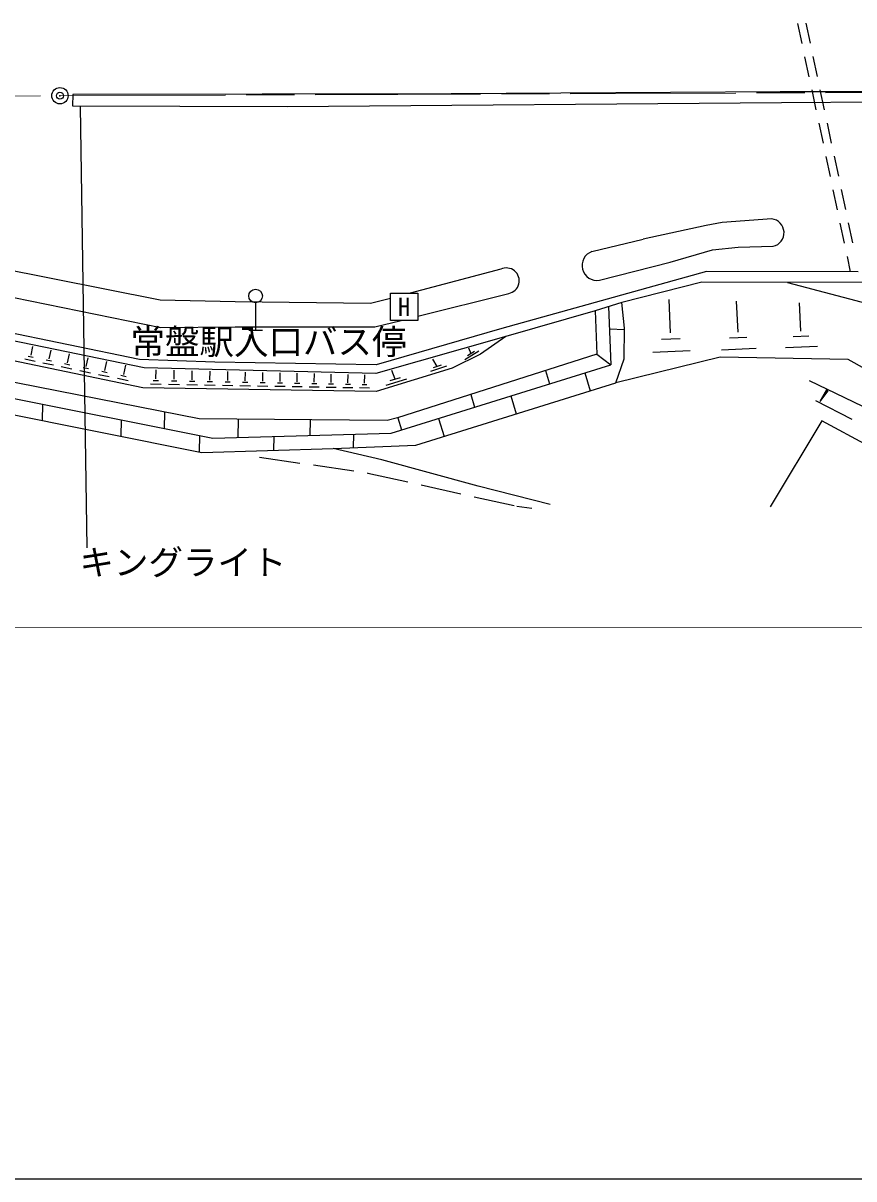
# Model space of a CAD drawing. Units: millimetres, scale not verified. Extents: x 40000 to 680000, y 20000 to 380000.
# Drawn here: x 275952 to 336176, y 205000 to 288759 of the extents above; entities that cross this region are included whole.
import ezdxf
from ezdxf.enums import TextEntityAlignment as Align

# ---------------------------------------------------------------- set-up
doc = ezdxf.new("R2010")
doc.units = ezdxf.units.MM
doc.header["$LTSCALE"] = 1000
doc.header["$PDMODE"] = 32
doc.header["$PDSIZE"] = 500
doc.linetypes.add('CHAIN', pattern=[18.5, 12, -1.5, 3.5, -1.5])
for name, color, linetype, lineweight in [('M-BGD', 7, 'Continuous', 25), ('M-BMK', 2, 'CHAIN', 13), ('M-BMK-SRVR', 3, 'Continuous', 25), ('M-STR-HTXT', 7, 'Continuous', 13), ('M-STR-STRC', 7, 'Continuous', 25), ('M-TTL-BAND', 7, 'Continuous', 25)]:
    doc.layers.add(name, color=color, linetype=linetype, lineweight=lineweight)
doc.layers.add('M-BMK-HTXT', color=7, linetype='Continuous')
doc.styles.add('ＭＳ ゴシック', font='')
doc.styles.get('ＭＳ ゴシック').set_extended_font_data('MS Gothic')

msp = doc.modelspace()

# ---------------------------------------------------------------- linework, layer by layer
at = {"layer": 'M-BGD'}
for p, q in [((332095, 288739), (332402, 287291)), ((332693, 288759), (333000, 287311)), ((332607, 286326), (332915, 284878)), ((333205, 286345), (333513, 284897)), ((279547, 283581), (279530, 282774)), ((306994, 283641), (279547, 283581)), ((330834, 283768), (306994, 283641)), ((346115, 283811), (330834, 283768)), ((330932, 283012), (369959, 283284)), ((333119, 283912), (333427, 282464)), ((333717, 283932), (334025, 282484)), ((279530, 282774), (295100, 282706)), ((295100, 282706), (330932, 283012)), ((333632, 281499), (333939, 280050)), ((334230, 281518), (334537, 280070)), ((334144, 279085), (334451, 277637)), ((334742, 279105), (335049, 277656)), ((334656, 276671), (334963, 275223)), ((335254, 276691), (335561, 275243)), ((325467, 274081), (320894, 273112)), ((326623, 274319), (325467, 274081)), ((330226, 274574), (326623, 274319)), ((335168, 274258), (335476, 272810)), ((335766, 274277), (336074, 272829)), ((285896, 268676), (260593, 273718)), ((317189, 272212), (320894, 273112)), ((322865, 271431), (325926, 272331)), ((325926, 272331), (327796, 272518)), ((327796, 272518), (330328, 272586)), ((259763, 272045), (285928, 266700)), ((317733, 270121), (322865, 271431)), ((335680, 271844), (335916, 270734)), ((310577, 270920), (304015, 269191)), ((325501, 270750), (310662, 266636)), ((336498, 270733), (325501, 270750)), ((325144, 269985), (319365, 268523)), ((331365, 269951), (325144, 269985)), ((339004, 269995), (331365, 269951)), ((331365, 269951), (355608, 263566)), ((302581, 269191), (304555, 269191)), ((302581, 267217), (302581, 269191)), ((304555, 269191), (304555, 267217)), ((304555, 267518), (311155, 269169)), ((284400, 264376), (265702, 268217)), ((291335, 268549), (285896, 268676)), ((301126, 268430), (291335, 268549)), ((292801, 268489), (292801, 266515)), ((302581, 268813), (301126, 268430)), ((319365, 268523), (317410, 267911)), ((318386, 268217), (318551, 264001)), ((319539, 266643), (319365, 268523)), ((322891, 266312), (322782, 268737)), ((327778, 266373), (327678, 268609)), ((332324, 266429), (332232, 268490)), ((301440, 266738), (303353, 267217)), ((304555, 267217), (302581, 267217)), ((317410, 267911), (310934, 266058)), ((317410, 267911), (317533, 264756)), ((285928, 266700), (291317, 266739)), ((291317, 266739), (301440, 266738)), ((292308, 266515), (293295, 266515)), ((310662, 266636), (301534, 263985)), ((318449, 266602), (319538, 266566)), ((319522, 264433), (319539, 266643)), ((284723, 263781), (274983, 265786)), ((310934, 266058), (301517, 263373)), ((310934, 266058), (309119, 264773)), ((323591, 265890), (322232, 265829)), ((328423, 265983), (327170, 265927)), ((332919, 266070), (331764, 266018)), ((284642, 262325), (272574, 264841)), ((276528, 264691), (276659, 265313)), ((277847, 264420), (277979, 265048)), ((279180, 264145), (279314, 264781)), ((317533, 264756), (303085, 260149)), ((309119, 264773), (307045, 263753)), ((308992, 264973), (307962, 264351)), ((308684, 264954), (308169, 264643)), ((308426, 264798), (308273, 265206)), ((317533, 264756), (318551, 264001)), ((324310, 265015), (321594, 264893)), ((329087, 265176), (326581, 265064)), ((333531, 265326), (331221, 265223)), ((288705, 260081), (269463, 263872)), ((276824, 264239), (276074, 264396)), ((276689, 264527), (276314, 264606)), ((278147, 263962), (277388, 264122)), ((278010, 264254), (277631, 264334)), ((279483, 263683), (278716, 263845)), ((279345, 263978), (278962, 264059)), ((280527, 263869), (280662, 264511)), ((281888, 263589), (282025, 264239)), ((283264, 263306), (283402, 263963)), ((289856, 264189), (284400, 264376)), ((301534, 263985), (289856, 264189)), ((302642, 259046), (318551, 264001)), ((306641, 263894), (305483, 263506)), ((305957, 263878), (305644, 264414)), ((306247, 263975), (305668, 263781)), ((326474, 264552), (318927, 262682)), ((318927, 262682), (319522, 264433)), ((335755, 264382), (326474, 264552)), ((343336, 260132), (335755, 264382)), ((280834, 263401), (280058, 263565)), ((280694, 263699), (280306, 263781)), ((282198, 263116), (281414, 263281)), ((282057, 263418), (281665, 263500)), ((283434, 263133), (283038, 263216)), ((301517, 263373), (284723, 263781)), ((285582, 262972), (285593, 263632)), ((286897, 262945), (286908, 263600)), ((288202, 262919), (288213, 263568)), ((289497, 262893), (289508, 263537)), ((290782, 262867), (290793, 263506)), ((292057, 262841), (292067, 263475)), ((293322, 262816), (293332, 263445)), ((294576, 262790), (294587, 263414)), ((295821, 262765), (295831, 263384)), ((297056, 262740), (297066, 263355)), ((298281, 262716), (298291, 263325)), ((299497, 262691), (299507, 263296)), ((300703, 262667), (300713, 263267)), ((307045, 263753), (301538, 262053)), ((303290, 263062), (302538, 262825)), ((302914, 262944), (302687, 263589)), ((313821, 263572), (314112, 262619)), ((316665, 263414), (317064, 262102)), ((269266, 262756), (289699, 258676)), ((283577, 262829), (282785, 262995)), ((301538, 262053), (284642, 262325)), ((285968, 262572), (285182, 262585)), ((285776, 262837), (285383, 262844)), ((287281, 262549), (286501, 262562)), ((287090, 262812), (286700, 262818)), ((288583, 262526), (287809, 262539)), ((288394, 262787), (288007, 262793)), ((289875, 262503), (289107, 262515)), ((289687, 262762), (289303, 262768)), ((291157, 262480), (290395, 262493)), ((290970, 262737), (290590, 262743)), ((292428, 262457), (291673, 262470)), ((292244, 262712), (291866, 262718)), ((293690, 262435), (292941, 262447)), ((293507, 262688), (293132, 262694)), ((294942, 262413), (294198, 262425)), ((294760, 262663), (294388, 262670)), ((296183, 262390), (295446, 262403)), ((296003, 262639), (295635, 262645)), ((297416, 262369), (296684, 262381)), ((297237, 262615), (296871, 262622)), ((298638, 262347), (297912, 262359)), ((298461, 262592), (298098, 262598)), ((299851, 262325), (299131, 262337)), ((299675, 262568), (299315, 262574)), ((301054, 262304), (300340, 262316)), ((300879, 262545), (300522, 262551)), ((303742, 262966), (302238, 262492)), ((304411, 258161), (318927, 262682)), ((332933, 262852), (340973, 258977)), ((334186, 262171), (333710, 261333)), ((334186, 262171), (334291, 262117)), ((269667, 261492), (288909, 257651)), ((308398, 261843), (308677, 260926)), ((311304, 261744), (311704, 260432)), ((336056, 260026), (333426, 261386)), ((334238, 262144), (333710, 261333)), ((334291, 262117), (333710, 261333)), ((277362, 261139), (277333, 259962)), ((286207, 260573), (286178, 259379)), ((283068, 260000), (283039, 258823)), ((302354, 259962), (288705, 260081)), ((291548, 260057), (291516, 258728)), ((296770, 260011), (296742, 258878)), ((303085, 260149), (302354, 259962)), ((303112, 260158), (303381, 259276)), ((306076, 260116), (306475, 258804)), ((333851, 259928), (330095, 253707)), ((337268, 258110), (333851, 259928)), ((288743, 258867), (288714, 257689)), ((289699, 258676), (302642, 259046)), ((299900, 258968), (299876, 257980)), ((294121, 258803), (294097, 257799)), ((298427, 257923), (304411, 258161)), ((288909, 257651), (298427, 257923)), ((293090, 257311), (296019, 256880)), ((301963, 257107), (298427, 257923)), ((296996, 256736), (299925, 256305)), ((308932, 255203), (301963, 257107)), ((300901, 256161), (300943, 256155)), ((300943, 256155), (303833, 255510)), ((304796, 255295), (307686, 254649)), ((314167, 253877), (308932, 255203)), ((308649, 254434), (311539, 253789)), ((311754, 253741), (312842, 253605))]:
    msp.add_line(p, q, dxfattribs=at)
msp.add_circle((292801, 268983), 494, dxfattribs=at)
for centre, radius, start, end in [((330099, 273571), 1012, 283.08878, 82.78257), ((317561, 271192), 1085, 110.04139, 279.1245), ((310990, 270086), 931, 280.16148, 116.37433)]:
    msp.add_arc(centre, radius, start, end, dxfattribs=at)
at = {"layer": 'M-BMK'}
for p, q in [((228205, 283092), (278621, 283500)), ((278621, 283500), (339133, 283738))]:
    msp.add_line(p, q, dxfattribs=at)
at = {"layer": 'M-BMK-SRVR'}
msp.add_circle((278621, 283500), 592, dxfattribs=at)
msp.add_point((278621, 283500), dxfattribs=at)
at = {"layer": 'M-STR-HTXT'}
msp.add_line((396667, 245036), (211334, 244871), dxfattribs=at)
at = {"layer": 'M-STR-STRC'}
msp.add_line((280601, 250741), (280108, 282714), dxfattribs=at)
at = {"layer": 'M-TTL-BAND'}
msp.add_line((40000, 205000), (579000, 205000), dxfattribs=at)

# ---------------------------------------------------------------- texts
at = {"layer": 'M-BGD', "style": 'ＭＳ ゴシック'}
msp.add_text('H', height=1320, dxfattribs=at).set_placement((303568, 268204), align=Align.MIDDLE_CENTER)
at = {"layer": 'M-BMK-HTXT', "style": 'ＭＳ ゴシック'}
msp.add_text('常盤駅入口バス停', height=1833, dxfattribs=at).set_placement((283739, 264203), align=Align.BOTTOM_LEFT)
at = {"layer": 'M-STR-STRC', "style": 'ＭＳ ゴシック'}
msp.add_text('キングライト', height=1833, dxfattribs=at).set_placement((280038, 250597), align=Align.TOP_LEFT)

doc.saveas('drawing.dxf')
